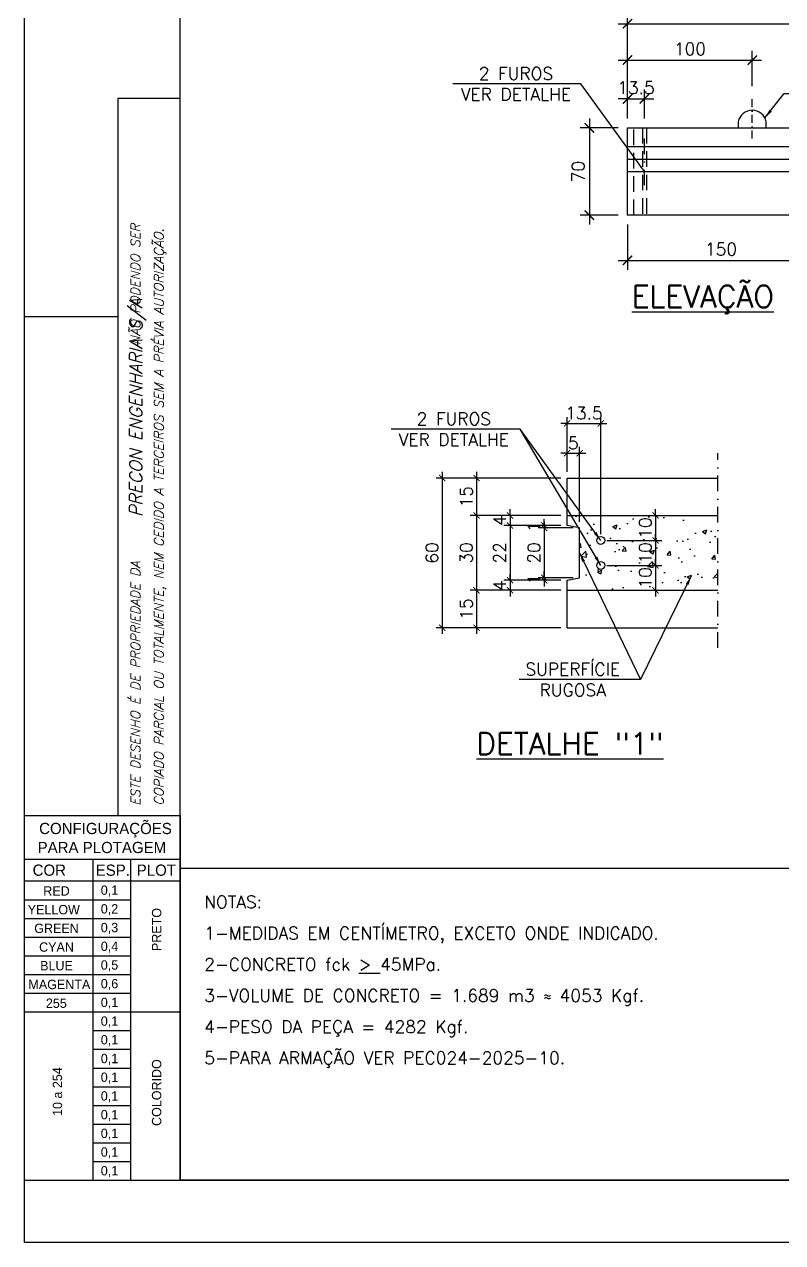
# Model space of a CAD drawing. Header units: centimetres. Extents: x 1658 to 6058, y 7962 to 9447.
# Drawn here: x 1658 to 2266, y 7962 to 8939 of the extents above; entities that cross this region are included whole.
import ezdxf
from ezdxf.enums import TextEntityAlignment as Align

# ---------------------------------------------------------------- set-up
doc = ezdxf.new("R2010")
doc.units = ezdxf.units.CM
doc.header["$LTSCALE"] = 50
doc.header["$MEASUREMENT"] = 0
doc.header["$PDMODE"] = 67
doc.linetypes.add('DASHDOT', pattern=[1, 0.5, -0.25, 0, -0.25])
doc.linetypes.add('HIDDEN', pattern=[0.375, 0.25, -0.125])
for name, color, linetype in [('COTAS-PRECON', 1, 'Continuous'), ('FORMATO-PRECON', 2, 'Continuous'), ('HACHURAS-PRECON', 1, 'Continuous'), ('LINHA TRACEJADO-PRECON', 1, 'HIDDEN'), ('LINHA-01-PRECON', 1, 'Continuous'), ('LINHA-02-PRECON', 2, 'Continuous'), ('LINHA-03-PRECON', 3, 'Continuous'), ('LINHA-04-PRECON', 4, 'Continuous'), ('LINHA-05-PRECON', 5, 'Continuous')]:
    doc.layers.add(name, color=color, linetype=linetype)
doc.styles.add('R060', font='ACENT.shx', dxfattribs={"height": 75})
doc.styles.add('ROMANS', font='ROMANS.SHX', dxfattribs={"oblique": 15, "height": 3})
doc.styles.get("Standard").update_dxf_attribs({"font": 'romans.shx'})
doc.linetypes.add('ZIGZAG', pattern='A,0.0001,-0.2,[131,ltypeshp.shx,S=0.2,R=0,X=-0.2,Y=0],-0.4,[131,ltypeshp.shx,S=0.2,R=180,X=0.2,Y=0],-0.2', length=0.8001)
doc.dimstyles.new('ESC50-25', dxfattribs={"dimscale": 50, "dimtxt": 0.2, "dimasz": 0.1, "dimexe": 0.1, "dimexo": 0.1, "dimgap": 0.065, "dimtad": 1, "dimdec": 1, "dimlfac": 0.5, "dimzin": 12, "dimdsep": 46, "dimtxsty": 'Standard', "dimblk": 'ARCHTICK', "dimcen": 0.09, "dimdle": 0.1, "dimclrd": 256, "dimclre": 256, "dimclrt": 2, "dimaunit": 1, "dimazin": 0, "dimtfac": 1, "dimtdec": 1, "dimtix": 1, "dimtmove": 1, "dimatfit": 3, "dimfxl": 1, "dimtolj": 1, "dimtzin": 0, "dimlwd": -1, "dimlwe": -1, "dimarcsym": 0})
doc.dimstyles.new('ESC50-50', dxfattribs={"dimscale": 50, "dimtxt": 0.2, "dimasz": 0.15, "dimexe": 0.15, "dimexo": 0.15, "dimgap": 0.08, "dimtad": 1, "dimdec": 1, "dimzin": 12, "dimdsep": 46, "dimtxsty": 'Standard', "dimblk": 'ARCHTICK', "dimcen": 0.09, "dimdle": 0.15, "dimclrd": 256, "dimclre": 256, "dimclrt": 2, "dimazin": 3, "dimtfac": 1, "dimtdec": 1, "dimtix": 1, "dimtmove": 2, "dimatfit": 2, "dimfxl": 0.15, "dimtolj": 1, "dimtzin": 0, "dimarcsym": 0})

# ---------------------------------------------------------------- blocks, each defined once
blk = doc.blocks.new('A$C0AF02B9D')
at = {"layer": 'FORMATO-PRECON', "color": 1}
for p, q in [((0, 585), (250, 585)), ((0, 0), (0, 585)), ((250, 585), (250, 0)), ((0, 480), (250, 480)), ((0, 450), (170.7, 450)), ((0, 420), (170.7, 420)), ((0, 390), (170.7, 390)), ((0, 360), (170.7, 360)), ((0, 330), (170.7, 330)), ((0, 300), (170.7, 300)), ((110.1, 240), (170.7, 240)), ((110.1, 210), (170.7, 210)), ((110.1, 180), (170.7, 180)), ((110.1, 150), (170.7, 150)), ((110.1, 150), (170.7, 150)), ((110.1, 120), (170.7, 120)), ((110.1, 120), (170.7, 120)), ((110.1, 90), (170.7, 90)), ((110.1, 90), (170.7, 90)), ((110.1, 60), (170.7, 60)), ((110.1, 60), (170.7, 60)), ((110.1, 30), (170.7, 30)), ((110.1, 30), (170.7, 30)), ((0, 0), (250, 0)), ((110.1, 0), (170.7, 0)), ((110.1, 0), (170.7, 0)), ((110.1, 0), (170.7, 0))]:
    blk.add_line(p, q, dxfattribs=at)
at = {"layer": 'FORMATO-PRECON'}
for p, q in [((0, 515), (250, 515)), ((110.1, 0), (110.1, 515)), ((170.7, 0), (170.7, 515)), ((0, 270), (250, 270))]:
    blk.add_line(p, q, dxfattribs=at)
at = {"layer": 'FORMATO-PRECON', "style": 'R060'}
for s, p in [('CONFIGURAÇÕES ', (133.4, 563.9)), ('PARA PLOTAGEM', (124.3, 533.7)), ('COR', (40, 497.3)), ('ESP.', (141.8, 497.3)), ('PLOT', (211.6, 497.3))]:
    blk.add_text(s, height=18, dxfattribs=at).set_placement(p, align=Align.MIDDLE)
at = {"layer": 'FORMATO-PRECON', "color": 1, "style": 'R060'}
for s, p in [('RED', (51.5, 464)), ('0,1', (136.5, 464)), ('YELLOW', (47.2, 434)), ('0,2', (136.5, 434)), ('GREEN', (51.5, 404)), ('0,3', (136.5, 404)), ('CYAN', (51.5, 374)), ('0,4', (136.5, 374)), ('0,5', (136.5, 344)), ('BLUE', (51.5, 344)), ('MAGENTA', (56.1, 314)), ('0,6', (136.5, 314)), ('255', (51.3, 284)), ('0,1', (136.5, 284)), ('0,1', (136.5, 254)), ('0,1', (136.5, 224)), ('0,1', (136.5, 194)), ('0,1', (136.5, 164)), ('0,1', (136.5, 134)), ('0,1', (136.5, 104)), ('0,1', (136.5, 74)), ('0,1', (136.5, 44)), ('0,1', (136.5, 14))]:
    blk.add_text(s, height=15, dxfattribs=at).set_placement(p, align=Align.MIDDLE)
for s, p in [('PRETO', (212, 402.1)), ('10 a 254', (53, 142.2)), ('COLORIDO', (212, 140.6))]:
    blk.add_text(s, height=15, rotation=90, dxfattribs=at).set_placement(p, align=Align.MIDDLE)
blk = doc.blocks.new('A$C432D58B7')
at = {"layer": 'LINHA-01-PRECON'}
blk.add_blockref('A$C0AF02B9D', (0, 0), dxfattribs=at)
blk = doc.blocks.new('A$C550964AD')
at = {"layer": 'LINHA-01-PRECON'}
blk.add_blockref('A$C432D58B7', (0, 0), dxfattribs=at)
blk = doc.blocks.new('A$C12EB5E76')
at = {"layer": 'FORMATO-PRECON', "color": 6}
blk.add_line((35.3, 3089.3), (35.3, 1939.3), dxfattribs=at)
at = {"layer": 'FORMATO-PRECON'}
for points in [[(-114.7, 1254.3), (-114.7, 4224.3), (4085.3, 4224.3), (4085.3, 1254.3)], [(135.3, 1939.3), (135.3, 3089.3), (35.3, 3089.3), (35.3, 1939.3)]]:
    blk.add_lwpolyline(points, close=True, dxfattribs=at)
at = {"layer": 'FORMATO-PRECON', "color": 6}
blk.add_lwpolyline([(135.3, 1354.3), (135.3, 4124.3), (3985.3, 4124.3), (3985.3, 1354.3)], close=True, dxfattribs=at)
at = {"layer": 'FORMATO-PRECON'}
blk.add_lwpolyline([(-114.7, 2739.3), (35.3, 2739.3)], dxfattribs=at)
at = {"layer": 'LINHA-05-PRECON'}
blk.add_blockref('A$C550964AD', (-114.7, 1354.3), dxfattribs=at)
at = {"layer": 'FORMATO-PRECON', "style": 'ROMANS', "oblique": 15}
for s, p in [('ESTE DESENHO É DE PROPRIEDADE DA                            NÃO PODENDO SER', (70.9, 1955.1)), ('COPIADO PARCIAL OU TOTALMENTE, NEM CEDIDO A TERCEIROS SEM A PRÉVIA AUTORIZAÇÃO.', (108.3, 1955.1))]:
    blk.add_text(s, height=15, rotation=90, dxfattribs=at).set_placement(p)
at = {"layer": 'FORMATO-PRECON', "color": 3, "style": 'ROMANS', "oblique": 15}
blk.add_text('PRECON ENGENHARIA S/A', height=20, rotation=90, dxfattribs=at).set_placement((74, 2418.3))
blk = doc.blocks.new('_ArchTick')
at = {"color": 0, "linetype": 'ByBlock', "const_width": 0.15}
blk.add_lwpolyline([(-0.5, -0.5), (0.5, 0.5)], dxfattribs=at)
blk = doc.blocks.new('*D23')
at = {"layer": 'COTAS-PRECON', "lineweight": -2, "transparency": 16777216}
for p, q in [((2111.27, 8863.81), (2111.27, 8778.81)), ((2134.31, 8856.31), (2103.77, 8856.31)), ((2134.31, 8786.31), (2103.77, 8786.31))]:
    blk.add_line(p, q, dxfattribs=at)
at = {"layer": 'Defpoints', "color": 0, "transparency": 16777216}
for p in [(2141.81, 8856.31), (2111.27, 8786.31), (2141.81, 8786.31)]:
    blk.add_point(p, dxfattribs=at)
at = {"layer": 'COTAS-PRECON', "lineweight": -2, "transparency": 16777216, "xscale": 7.5, "yscale": 7.5, "zscale": 7.5}
for p, rotation in [((2111.27, 8856.31), 90), ((2111.27, 8786.31), 270)]:
    blk.add_blockref('_ArchTick', p, dxfattribs=dict(at, rotation=rotation))
at = {"layer": 'COTAS-PRECON', "color": 2, "transparency": 16777216, "insert": (2102.27, 8821.31), "char_height": 10, "attachment_point": 5, "rotation": 90}
blk.add_mtext('\\A1;70', dxfattribs=at)
blk = doc.blocks.new('*D24')
at = {"layer": 'COTAS-PRECON', "lineweight": -2, "transparency": 16777216}
for p, q in [((2134.31, 8910.68), (2249.31, 8910.68)), ((2141.81, 8863.81), (2141.81, 8918.18)), ((2241.81, 8889.78), (2241.81, 8918.18))]:
    blk.add_line(p, q, dxfattribs=at)
at = {"layer": 'Defpoints', "color": 0, "transparency": 16777216}
for p in [(2241.81, 8910.68), (2241.81, 8882.28), (2141.81, 8856.31)]:
    blk.add_point(p, dxfattribs=at)
at = {"layer": 'COTAS-PRECON', "lineweight": -2, "transparency": 16777216, "xscale": 7.5, "yscale": 7.5, "zscale": 7.5, "rotation": 180}
blk.add_blockref('_ArchTick', (2141.81, 8910.68), dxfattribs=at)
at = {"layer": 'COTAS-PRECON', "lineweight": -2, "transparency": 16777216, "xscale": 7.5, "yscale": 7.5, "zscale": 7.5}
blk.add_blockref('_ArchTick', (2241.81, 8910.68), dxfattribs=at)
at = {"layer": 'COTAS-PRECON', "color": 2, "transparency": 16777216, "insert": (2191.81, 8919.68), "char_height": 10, "attachment_point": 5}
blk.add_mtext('\\A1;100', dxfattribs=at)
blk = doc.blocks.new('*D25')
at = {"layer": 'COTAS-PRECON', "lineweight": -2, "transparency": 16777216}
for p, q in [((2134.31, 8939.86), (2833.81, 8939.86)), ((2141.81, 8863.81), (2141.81, 8947.36)), ((2826.31, 8863.81), (2826.31, 8947.36))]:
    blk.add_line(p, q, dxfattribs=at)
at = {"layer": 'Defpoints', "color": 0, "transparency": 16777216}
for p in [(2826.31, 8939.86), (2141.81, 8856.31), (2826.31, 8856.31)]:
    blk.add_point(p, dxfattribs=at)
at = {"layer": 'COTAS-PRECON', "lineweight": -2, "transparency": 16777216, "xscale": 7.5, "yscale": 7.5, "zscale": 7.5, "rotation": 180}
blk.add_blockref('_ArchTick', (2141.81, 8939.86), dxfattribs=at)
at = {"layer": 'COTAS-PRECON', "lineweight": -2, "transparency": 16777216, "xscale": 7.5, "yscale": 7.5, "zscale": 7.5}
blk.add_blockref('_ArchTick', (2826.31, 8939.86), dxfattribs=at)
at = {"layer": 'COTAS-PRECON', "color": 2, "transparency": 16777216, "insert": (2484.06, 8948.86), "char_height": 10, "attachment_point": 5}
blk.add_mtext('\\A1;684.5', dxfattribs=at)
blk = doc.blocks.new('*D26')
at = {"layer": 'COTAS-PRECON', "lineweight": -2, "transparency": 16777216}
for p, q in [((2141.81, 8863.81), (2141.81, 8887.07)), ((2155.33, 8863.81), (2155.33, 8887.07)), ((2141.81, 8879.57), (2134.31, 8879.57)), ((2141.81, 8879.57), (2155.33, 8879.57)), ((2155.33, 8879.57), (2162.83, 8879.57))]:
    blk.add_line(p, q, dxfattribs=at)
at = {"layer": 'Defpoints', "color": 0, "transparency": 16777216}
for p in [(2155.33, 8879.57), (2141.81, 8856.31), (2155.33, 8856.31)]:
    blk.add_point(p, dxfattribs=at)
at = {"layer": 'COTAS-PRECON', "lineweight": -2, "transparency": 16777216, "xscale": 7.5, "yscale": 7.5, "zscale": 7.5}
blk.add_blockref('_ArchTick', (2141.81, 8879.57), dxfattribs=at)
at = {"layer": 'COTAS-PRECON', "lineweight": -2, "transparency": 16777216, "xscale": 7.5, "yscale": 7.5, "zscale": 7.5, "rotation": 180}
blk.add_blockref('_ArchTick', (2155.33, 8879.57), dxfattribs=at)
at = {"layer": 'COTAS-PRECON', "color": 2, "transparency": 16777216, "insert": (2148.57, 8888.57), "char_height": 10, "attachment_point": 5}
blk.add_mtext('\\A1;13.5', dxfattribs=at)
blk = doc.blocks.new('*D79')
at = {"layer": 'COTAS-PRECON', "transparency": 16777216}
for p, q in [((2020.8, 8580.56), (2020.8, 8540.56)), ((2088.34, 8575.56), (2015.8, 8575.56)), ((2088.34, 8545.56), (2015.8, 8545.56))]:
    blk.add_line(p, q, dxfattribs=at)
at = {"layer": 'Defpoints', "color": 0, "transparency": 16777216}
for p in [(2093.34, 8575.56), (2020.8, 8545.56), (2093.34, 8545.56)]:
    blk.add_point(p, dxfattribs=at)
at = {"layer": 'COTAS-PRECON', "transparency": 16777216, "xscale": 5, "yscale": 5, "zscale": 5}
for p, rotation in [((2020.8, 8575.56), 90), ((2020.8, 8545.56), 270)]:
    blk.add_blockref('_ArchTick', p, dxfattribs=dict(at, rotation=rotation))
at = {"layer": 'COTAS-PRECON', "color": 2, "transparency": 16777216, "insert": (2012.55, 8560.56), "char_height": 10, "attachment_point": 5, "rotation": 90}
blk.add_mtext('\\A1;15', dxfattribs=at)
blk = doc.blocks.new('*D80')
at = {"layer": 'COTAS-PRECON', "transparency": 16777216}
for p, q in [((2020.8, 8550.56), (2020.8, 8480.56)), ((2088.34, 8545.56), (2015.8, 8545.56)), ((2088.34, 8485.56), (2015.8, 8485.56))]:
    blk.add_line(p, q, dxfattribs=at)
at = {"layer": 'Defpoints', "color": 0, "transparency": 16777216}
for p in [(2093.34, 8545.56), (2020.8, 8485.56), (2093.34, 8485.56)]:
    blk.add_point(p, dxfattribs=at)
at = {"layer": 'COTAS-PRECON', "transparency": 16777216, "xscale": 5, "yscale": 5, "zscale": 5}
for p, rotation in [((2020.8, 8545.56), 90), ((2020.8, 8485.56), 270)]:
    blk.add_blockref('_ArchTick', p, dxfattribs=dict(at, rotation=rotation))
at = {"layer": 'COTAS-PRECON', "color": 2, "transparency": 16777216, "insert": (2012.55, 8515.56), "char_height": 10, "attachment_point": 5, "rotation": 90}
blk.add_mtext('\\A1;30', dxfattribs=at)
blk = doc.blocks.new('*D81')
at = {"layer": 'COTAS-PRECON', "transparency": 16777216}
for p, q in [((2020.8, 8490.56), (2020.8, 8450.56)), ((2088.34, 8485.56), (2015.8, 8485.56)), ((2088.34, 8455.56), (2015.8, 8455.56))]:
    blk.add_line(p, q, dxfattribs=at)
at = {"layer": 'Defpoints', "color": 0, "transparency": 16777216}
for p in [(2093.34, 8485.56), (2020.8, 8455.56), (2093.34, 8455.56)]:
    blk.add_point(p, dxfattribs=at)
at = {"layer": 'COTAS-PRECON', "transparency": 16777216, "xscale": 5, "yscale": 5, "zscale": 5}
for p, rotation in [((2020.8, 8485.56), 90), ((2020.8, 8455.56), 270)]:
    blk.add_blockref('_ArchTick', p, dxfattribs=dict(at, rotation=rotation))
at = {"layer": 'COTAS-PRECON', "color": 2, "transparency": 16777216, "insert": (2012.55, 8470.56), "char_height": 10, "attachment_point": 5, "rotation": 90}
blk.add_mtext('\\A1;15', dxfattribs=at)
blk = doc.blocks.new('*D82')
at = {"layer": 'COTAS-PRECON', "transparency": 16777216}
for p, q in [((2047.66, 8545.56), (2047.66, 8550.56)), ((2088.34, 8545.56), (2042.66, 8545.56)), ((2047.66, 8545.56), (2047.66, 8537.56)), ((2088.34, 8537.56), (2042.66, 8537.56)), ((2047.66, 8537.56), (2047.66, 8532.56))]:
    blk.add_line(p, q, dxfattribs=at)
at = {"layer": 'Defpoints', "color": 0, "transparency": 16777216}
for p in [(2093.34, 8545.56), (2047.66, 8537.56), (2093.34, 8537.56)]:
    blk.add_point(p, dxfattribs=at)
at = {"layer": 'COTAS-PRECON', "transparency": 16777216, "xscale": 5, "yscale": 5, "zscale": 5}
for p, rotation in [((2047.66, 8545.56), 270), ((2047.66, 8537.56), 90)]:
    blk.add_blockref('_ArchTick', p, dxfattribs=dict(at, rotation=rotation))
at = {"layer": 'COTAS-PRECON', "color": 2, "transparency": 16777216, "insert": (2039.41, 8541.56), "char_height": 10, "attachment_point": 5, "rotation": 90}
blk.add_mtext('\\A1;4', dxfattribs=at)
blk = doc.blocks.new('*D83')
at = {"layer": 'COTAS-PRECON', "transparency": 16777216}
for p, q in [((2047.66, 8542.56), (2047.66, 8488.56)), ((2088.34, 8537.56), (2042.66, 8537.56)), ((2088.34, 8493.56), (2042.66, 8493.56))]:
    blk.add_line(p, q, dxfattribs=at)
at = {"layer": 'Defpoints', "color": 0, "transparency": 16777216}
for p in [(2093.34, 8537.56), (2047.66, 8493.56), (2093.34, 8493.56)]:
    blk.add_point(p, dxfattribs=at)
at = {"layer": 'COTAS-PRECON', "transparency": 16777216, "xscale": 5, "yscale": 5, "zscale": 5}
for p, rotation in [((2047.66, 8537.56), 90), ((2047.66, 8493.56), 270)]:
    blk.add_blockref('_ArchTick', p, dxfattribs=dict(at, rotation=rotation))
at = {"layer": 'COTAS-PRECON', "color": 2, "transparency": 16777216, "insert": (2039.41, 8515.56), "char_height": 10, "attachment_point": 5, "rotation": 90}
blk.add_mtext('\\A1;22', dxfattribs=at)
blk = doc.blocks.new('*D84')
at = {"layer": 'COTAS-PRECON', "transparency": 16777216}
for p, q in [((2088.34, 8493.56), (2042.66, 8493.56)), ((2047.66, 8493.56), (2047.66, 8498.56)), ((2047.66, 8493.56), (2047.66, 8485.56)), ((2088.34, 8485.56), (2042.66, 8485.56)), ((2047.66, 8485.56), (2047.66, 8480.56))]:
    blk.add_line(p, q, dxfattribs=at)
at = {"layer": 'Defpoints', "color": 0, "transparency": 16777216}
for p in [(2093.34, 8493.56), (2047.66, 8485.56), (2093.34, 8485.56)]:
    blk.add_point(p, dxfattribs=at)
at = {"layer": 'COTAS-PRECON', "transparency": 16777216, "xscale": 5, "yscale": 5, "zscale": 5}
for p, rotation in [((2047.66, 8493.56), 270), ((2047.66, 8485.56), 90)]:
    blk.add_blockref('_ArchTick', p, dxfattribs=dict(at, rotation=rotation))
at = {"layer": 'COTAS-PRECON', "color": 2, "transparency": 16777216, "insert": (2039.41, 8489.56), "char_height": 10, "attachment_point": 5, "rotation": 90}
blk.add_mtext('\\A1;4', dxfattribs=at)
blk = doc.blocks.new('*D85')
at = {"layer": 'COTAS-PRECON', "transparency": 16777216}
for p, q in [((1993.36, 8580.56), (1993.36, 8450.56)), ((2088.34, 8575.56), (1988.36, 8575.56)), ((2088.34, 8455.56), (1988.36, 8455.56))]:
    blk.add_line(p, q, dxfattribs=at)
at = {"layer": 'Defpoints', "color": 0, "transparency": 16777216}
for p in [(2093.34, 8575.56), (1993.36, 8455.56), (2093.34, 8455.56)]:
    blk.add_point(p, dxfattribs=at)
at = {"layer": 'COTAS-PRECON', "transparency": 16777216, "xscale": 5, "yscale": 5, "zscale": 5}
for p, rotation in [((1993.36, 8575.56), 90), ((1993.36, 8455.56), 270)]:
    blk.add_blockref('_ArchTick', p, dxfattribs=dict(at, rotation=rotation))
at = {"layer": 'COTAS-PRECON', "color": 2, "transparency": 16777216, "insert": (1985.11, 8515.56), "char_height": 10, "attachment_point": 5, "rotation": 90}
blk.add_mtext('\\A1;60', dxfattribs=at)
blk = doc.blocks.new('*D86')
at = {"layer": 'COTAS-PRECON', "transparency": 16777216}
for p, q in [((2093.34, 8580.56), (2093.34, 8600.49)), ((2103.34, 8540.56), (2103.34, 8600.49)), ((2093.34, 8595.49), (2088.34, 8595.49)), ((2093.34, 8595.49), (2103.34, 8595.49)), ((2103.34, 8595.49), (2108.34, 8595.49))]:
    blk.add_line(p, q, dxfattribs=at)
at = {"layer": 'Defpoints', "color": 0, "transparency": 16777216}
for p in [(2103.34, 8595.49), (2093.34, 8575.56), (2103.34, 8535.56)]:
    blk.add_point(p, dxfattribs=at)
at = {"layer": 'COTAS-PRECON', "transparency": 16777216, "xscale": 5, "yscale": 5, "zscale": 5}
blk.add_blockref('_ArchTick', (2093.34, 8595.49), dxfattribs=at)
at = {"layer": 'COTAS-PRECON', "transparency": 16777216, "xscale": 5, "yscale": 5, "zscale": 5, "rotation": 180}
blk.add_blockref('_ArchTick', (2103.34, 8595.49), dxfattribs=at)
at = {"layer": 'COTAS-PRECON', "color": 2, "transparency": 16777216, "insert": (2098.34, 8603.74), "char_height": 10, "attachment_point": 5}
blk.add_mtext('\\A1;5', dxfattribs=at)
blk = doc.blocks.new('*D87')
at = {"layer": 'COTAS-PRECON', "transparency": 16777216}
for p, q in [((2093.34, 8619.44), (2088.34, 8619.44)), ((2093.34, 8580.56), (2093.34, 8624.44)), ((2093.34, 8619.44), (2120.34, 8619.44)), ((2120.34, 8530.56), (2120.34, 8624.44)), ((2120.34, 8619.44), (2125.34, 8619.44))]:
    blk.add_line(p, q, dxfattribs=at)
at = {"layer": 'Defpoints', "color": 0, "transparency": 16777216}
for p in [(2120.34, 8619.44), (2093.34, 8575.56), (2120.34, 8525.56)]:
    blk.add_point(p, dxfattribs=at)
at = {"layer": 'COTAS-PRECON', "transparency": 16777216, "xscale": 5, "yscale": 5, "zscale": 5}
blk.add_blockref('_ArchTick', (2093.34, 8619.44), dxfattribs=at)
at = {"layer": 'COTAS-PRECON', "transparency": 16777216, "xscale": 5, "yscale": 5, "zscale": 5, "rotation": 180}
blk.add_blockref('_ArchTick', (2120.34, 8619.44), dxfattribs=at)
at = {"layer": 'COTAS-PRECON', "color": 2, "transparency": 16777216, "insert": (2106.84, 8627.69), "char_height": 10, "attachment_point": 5}
blk.add_mtext('\\A1;13.5', dxfattribs=at)
blk = doc.blocks.new('*D88')
at = {"layer": 'COTAS-PRECON', "transparency": 16777216}
for p, q in [((2075.08, 8537.56), (2075.08, 8542.56)), ((2088.34, 8537.56), (2070.08, 8537.56)), ((2098.34, 8535.56), (2070.08, 8535.56)), ((2075.08, 8537.56), (2075.08, 8535.56)), ((2075.08, 8535.56), (2075.08, 8530.56))]:
    blk.add_line(p, q, dxfattribs=at)
at = {"layer": 'Defpoints', "color": 0, "transparency": 16777216}
for p in [(2075.08, 8535.56), (2093.34, 8537.56), (2103.34, 8535.56)]:
    blk.add_point(p, dxfattribs=at)
at = {"layer": 'COTAS-PRECON', "transparency": 16777216, "xscale": 5, "yscale": 5, "zscale": 5}
for p, rotation in [((2075.08, 8537.56), 270), ((2075.08, 8535.56), 90)]:
    blk.add_blockref('_ArchTick', p, dxfattribs=dict(at, rotation=rotation))
at = {"layer": 'COTAS-PRECON', "color": 2, "transparency": 16777216, "insert": (2066.83, 8536.56), "char_height": 10, "attachment_point": 5, "rotation": 90}
blk.add_mtext('\\A1;1', dxfattribs=at)
blk = doc.blocks.new('*D89')
at = {"layer": 'COTAS-PRECON', "transparency": 16777216}
for p, q in [((2075.08, 8540.56), (2075.08, 8490.56)), ((2098.34, 8535.56), (2070.08, 8535.56)), ((2098.34, 8495.56), (2070.08, 8495.56))]:
    blk.add_line(p, q, dxfattribs=at)
at = {"layer": 'Defpoints', "color": 0, "transparency": 16777216}
for p in [(2103.34, 8535.56), (2075.08, 8495.56), (2103.34, 8495.56)]:
    blk.add_point(p, dxfattribs=at)
at = {"layer": 'COTAS-PRECON', "transparency": 16777216, "xscale": 5, "yscale": 5, "zscale": 5}
for p, rotation in [((2075.08, 8535.56), 90), ((2075.08, 8495.56), 270)]:
    blk.add_blockref('_ArchTick', p, dxfattribs=dict(at, rotation=rotation))
at = {"layer": 'COTAS-PRECON', "color": 2, "transparency": 16777216, "insert": (2066.83, 8515.56), "char_height": 10, "attachment_point": 5, "rotation": 90}
blk.add_mtext('\\A1;20', dxfattribs=at)
blk = doc.blocks.new('*D90')
at = {"layer": 'COTAS-PRECON', "transparency": 16777216}
for p, q in [((2075.08, 8495.56), (2075.08, 8500.56)), ((2098.34, 8495.56), (2070.08, 8495.56)), ((2088.34, 8493.56), (2070.08, 8493.56)), ((2075.08, 8495.56), (2075.08, 8493.56)), ((2075.08, 8493.56), (2075.08, 8488.56))]:
    blk.add_line(p, q, dxfattribs=at)
at = {"layer": 'Defpoints', "color": 0, "transparency": 16777216}
for p in [(2075.08, 8493.56), (2093.34, 8493.56), (2103.34, 8495.56)]:
    blk.add_point(p, dxfattribs=at)
at = {"layer": 'COTAS-PRECON', "transparency": 16777216, "xscale": 5, "yscale": 5, "zscale": 5}
for p, rotation in [((2075.08, 8495.56), 270), ((2075.08, 8493.56), 90)]:
    blk.add_blockref('_ArchTick', p, dxfattribs=dict(at, rotation=rotation))
at = {"layer": 'COTAS-PRECON', "color": 2, "transparency": 16777216, "insert": (2066.83, 8494.56), "char_height": 10, "attachment_point": 5, "rotation": 90}
blk.add_mtext('\\A1;1', dxfattribs=at)
blk = doc.blocks.new('*D91')
at = {"layer": 'COTAS-PRECON', "transparency": 16777216}
for p, q in [((2164.32, 8545.56), (2164.32, 8550.56)), ((2164.32, 8545.56), (2164.32, 8525.56)), ((2125.34, 8525.56), (2169.32, 8525.56)), ((2164.32, 8525.56), (2164.32, 8520.56))]:
    blk.add_line(p, q, dxfattribs=at)
at = {"layer": 'Defpoints', "color": 0, "transparency": 16777216}
for p in [(2164.32, 8545.56), (2120.34, 8525.56), (2164.32, 8525.56)]:
    blk.add_point(p, dxfattribs=at)
at = {"layer": 'COTAS-PRECON', "transparency": 16777216, "xscale": 5, "yscale": 5, "zscale": 5}
for p, rotation in [((2164.32, 8545.56), 270), ((2164.32, 8525.56), 90)]:
    blk.add_blockref('_ArchTick', p, dxfattribs=dict(at, rotation=rotation))
at = {"layer": 'COTAS-PRECON', "color": 2, "transparency": 16777216, "insert": (2156.07, 8535.56), "char_height": 10, "attachment_point": 5, "rotation": 90}
blk.add_mtext('\\A1;10', dxfattribs=at)
blk = doc.blocks.new('*D92')
at = {"layer": 'COTAS-PRECON', "transparency": 16777216}
for p, q in [((2164.32, 8525.56), (2164.32, 8530.56)), ((2125.34, 8525.56), (2169.32, 8525.56)), ((2164.32, 8525.56), (2164.32, 8505.56)), ((2125.34, 8505.56), (2169.32, 8505.56)), ((2164.32, 8505.56), (2164.32, 8500.56))]:
    blk.add_line(p, q, dxfattribs=at)
at = {"layer": 'Defpoints', "color": 0, "transparency": 16777216}
for p in [(2120.34, 8525.56), (2120.34, 8505.56), (2164.32, 8505.56)]:
    blk.add_point(p, dxfattribs=at)
at = {"layer": 'COTAS-PRECON', "transparency": 16777216, "xscale": 5, "yscale": 5, "zscale": 5}
for p, rotation in [((2164.32, 8525.56), 270), ((2164.32, 8505.56), 90)]:
    blk.add_blockref('_ArchTick', p, dxfattribs=dict(at, rotation=rotation))
at = {"layer": 'COTAS-PRECON', "color": 2, "transparency": 16777216, "insert": (2156.07, 8515.56), "char_height": 10, "attachment_point": 5, "rotation": 90}
blk.add_mtext('\\A1;10', dxfattribs=at)
blk = doc.blocks.new('*D93')
at = {"layer": 'COTAS-PRECON', "transparency": 16777216}
for p, q in [((2164.32, 8505.56), (2164.32, 8510.56)), ((2125.34, 8505.56), (2169.32, 8505.56)), ((2164.32, 8505.56), (2164.32, 8485.56)), ((2164.32, 8485.56), (2164.32, 8480.56))]:
    blk.add_line(p, q, dxfattribs=at)
at = {"layer": 'Defpoints', "color": 0, "transparency": 16777216}
for p in [(2120.34, 8505.56), (2164.32, 8485.56), (2164.32, 8485.56)]:
    blk.add_point(p, dxfattribs=at)
at = {"layer": 'COTAS-PRECON', "transparency": 16777216, "xscale": 5, "yscale": 5, "zscale": 5}
for p, rotation in [((2164.32, 8505.56), 270), ((2164.32, 8485.56), 90)]:
    blk.add_blockref('_ArchTick', p, dxfattribs=dict(at, rotation=rotation))
at = {"layer": 'COTAS-PRECON', "color": 2, "transparency": 16777216, "insert": (2156.07, 8495.56), "char_height": 10, "attachment_point": 5, "rotation": 90}
blk.add_mtext('\\A1;10', dxfattribs=at)
blk = doc.blocks.new('*D162')
at = {"layer": 'COTAS-PRECON', "lineweight": -2, "transparency": 16777216}
for p, q in [((2141.81, 8778.81), (2141.81, 8742.61)), ((2291.81, 8765.03), (2291.81, 8742.61)), ((2134.31, 8750.11), (2299.31, 8750.11))]:
    blk.add_line(p, q, dxfattribs=at)
at = {"layer": 'Defpoints', "color": 0, "transparency": 16777216}
for p in [(2141.81, 8786.31), (2291.81, 8772.53), (2291.81, 8750.11)]:
    blk.add_point(p, dxfattribs=at)
at = {"layer": 'COTAS-PRECON', "lineweight": -2, "transparency": 16777216, "xscale": 7.5, "yscale": 7.5, "zscale": 7.5, "rotation": 180}
blk.add_blockref('_ArchTick', (2141.81, 8750.11), dxfattribs=at)
at = {"layer": 'COTAS-PRECON', "lineweight": -2, "transparency": 16777216, "xscale": 7.5, "yscale": 7.5, "zscale": 7.5}
blk.add_blockref('_ArchTick', (2291.81, 8750.11), dxfattribs=at)
at = {"layer": 'COTAS-PRECON', "color": 2, "transparency": 16777216, "insert": (2216.81, 8759.11), "char_height": 10, "attachment_point": 5}
blk.add_mtext('\\A1;150', dxfattribs=at)

msp = doc.modelspace()

# ---------------------------------------------------------------- hatches: boundary and pattern name
at = {"layer": 'HACHURAS-PRECON'}
h = msp.add_hatch(dxfattribs=at)
h.set_pattern_fill('AR-CONC', color=256, scale=5)
h.set_pattern_definition([(50, (3545.536, 8726.952), (35.863, -3.1376), [3.75, -41.25]), (355, (3545.536, 8726.952), (-6.9376, 37.6096), [3, -33]), (100.4514, (3548.524, 8726.69), (28.92544, 34.472), [3.187, -35.0571]), (46.1842, (3545.536, 8736.95), (53.3621, -8.276), [5.625, -61.875]), (96.6356, (3549.98, 8736.26), (46.7331, 48.706), [4.7805, -52.5857]), (351.184, (3545.536, 8736.95), (46.733, 48.706), [4.5, -49.5]), (21, (3550.536, 8734.452), (29.84535, -20.13094), [3.75, -41.25]), (326, (3550.536, 8734.452), (12.1658, 36.2575), [3, -33]), (71.4514, (3553.023, 8732.775), (42.0111, 16.12656), [3.187, -35.0571]), (37.5, (3545.536, 8726.952), (0.60799, 16.64469), [0, -32.6, 0, -33.5, 0, -33.125]), (7.5, (3545.536, 8726.952), (13.15348, 19.72059), [0, -19.1, 0, -31.85, 0, -12.625]), (327.5, (3534.386, 8726.952), (26.69112, -1.12774), [0, -12.5, 0, -39, 0, -51.75]), (317.5, (3529.386, 8726.952), (29.1593, 5.00525), [0, -16.25, 0, -25.9, 0, -36.75])])
h.paths.add_polyline_path([(2214.082, 8485.561), (2214.082, 8545.561), (2093.338, 8545.561), (2093.338, 8537.561), (2103.338, 8535.561), (2103.338, 8495.561), (2093.338, 8493.561), (2093.338, 8485.561)])
h.paths.add_polyline_path([(2123.538, 8505.561, -1), (2117.138, 8505.561, -1)], flags=16)
h.paths.add_polyline_path([(2117.138, 8525.561, -1), (2123.538, 8525.561, -1)], flags=16)
h.paths.add_polyline_path([(2163.568, 8525.68), (2163.568, 8545.442), (2148.568, 8545.442), (2148.568, 8525.68)], flags=24)
h.paths.add_polyline_path([(2163.568, 8505.68), (2163.568, 8525.442), (2148.568, 8525.442), (2148.568, 8505.68)], flags=24)
h.paths.add_polyline_path([(2163.568, 8485.68), (2163.568, 8505.442), (2148.568, 8505.442), (2148.568, 8485.68)], flags=24)

# ---------------------------------------------------------------- linework, layer by layer
at = {"layer": 'FORMATO-PRECON', "color": 6}
msp.add_lwpolyline([(1783.357, 8012.482), (2323.357, 8012.482), (2323.357, 8262.482), (1783.357, 8262.482)], close=True, dxfattribs=at)
at = {"layer": 'LINHA TRACEJADO-PRECON'}
for p, q in [((2146.81, 8786.311), (2146.81, 8856.311)), ((2153.71, 8856.311), (2153.71, 8786.311)), ((2156.91, 8856.311), (2156.91, 8786.311))]:
    msp.add_line(p, q, dxfattribs=at)
at = {"layer": 'LINHA-01-PRECON', "linetype": 'DASHDOT', "ltscale": 0.25}
msp.add_line((2241.81, 8847.888), (2241.81, 8882.28), dxfattribs=at)
at = {"layer": 'LINHA-01-PRECON', "linetype": 'DASHDOT', "ltscale": 0.5}
msp.add_line((2155.334, 8810.311), (2155.334, 8856.311), dxfattribs=at)
at = {"layer": 'LINHA-01-PRECON', "color": 2, "linetype": 'DASHDOT', "ltscale": 0.5}
msp.add_lwpolyline([(2214.082, 8439.561), (2214.082, 8595.561)], dxfattribs=at)
at = {"layer": 'LINHA-02-PRECON'}
for p, q in [((2093.338, 8575.561), (2214.082, 8575.561)), ((2093.338, 8545.561), (2093.338, 8575.561)), ((2093.338, 8455.561), (2093.338, 8485.561)), ((2093.338, 8455.561), (2214.082, 8455.561))]:
    msp.add_line(p, q, dxfattribs=at)
at = {"layer": 'LINHA-03-PRECON', "linetype": 'ZIGZAG', "ltscale": 0.15}
msp.add_line((2141.81, 8856.311), (2826.31, 8856.311), dxfattribs=at)
at = {"layer": 'LINHA-03-PRECON'}
for p, q in [((2141.81, 8841.311), (2141.81, 8856.311)), ((2141.81, 8831.311), (2141.81, 8841.311)), ((2141.81, 8841.311), (2826.31, 8841.311)), ((2141.81, 8821.311), (2141.81, 8831.311)), ((2141.81, 8831.311), (2826.31, 8831.311)), ((2141.81, 8786.311), (2141.81, 8821.311)), ((2141.81, 8821.311), (2826.31, 8821.311)), ((2826.31, 8786.311), (2141.81, 8786.311)), ((2093.338, 8545.561), (2214.082, 8545.561)), ((2093.338, 8537.561), (2093.338, 8545.561)), ((2093.338, 8485.561), (2093.338, 8493.561)), ((2093.338, 8485.561), (2214.082, 8485.561))]:
    msp.add_line(p, q, dxfattribs=at)
at = {"layer": 'LINHA-03-PRECON', "linetype": 'ZIGZAG', "ltscale": 0.1}
for p, q in [((2103.338, 8535.561), (2093.338, 8537.561)), ((2103.338, 8495.561), (2103.338, 8535.561)), ((2093.338, 8493.561), (2103.338, 8495.561))]:
    msp.add_line(p, q, dxfattribs=at)
at = {"layer": 'LINHA-03-PRECON'}
for centre in [(2120.338, 8525.561), (2120.338, 8505.561)]:
    msp.add_circle(centre, 3.2, dxfattribs=at)
at = {"layer": 'LINHA-04-PRECON', "ltscale": 0.5}
msp.add_lwpolyline([(2253.038, 8856.311), (2253.038, 8861.311, 0.8160626), (2230.582, 8861.311), (2230.582, 8856.311)], format="xyb", dxfattribs=at)

# ---------------------------------------------------------------- block references
at = {"layer": 'COTAS-PRECON', "xscale": 0.5000000000000071, "yscale": 0.5000000000000071, "zscale": 0.5000000000000071}
msp.add_blockref('A$C12EB5E76', (1715.702, 7335.343), dxfattribs=at)

# ---------------------------------------------------------------- texts
at = {"layer": 'LINHA-01-PRECON', "color": 2}
for s, insert, char_height, attachment_point in [('\\A1;2 FUROS\\PVER DETALHE', (2052.405, 8891.613), 10, 5), ('\\A1;{\\L\\C4;ELEVAÇÃO}', (2202.227, 8718.662), 17.5, 5), ('\\A1;2 FUROS\\PVER DETALHE', (2002.609, 8614.733), 10, 5), ('\\A1;SUPERFÍCIE\\PRUGOSA', (2097.911, 8413.944), 10, 5), ('\\A1;{\\L\\C4;DETALHE "1"}', (2095.641, 8362.587), 17.5, 5), ('\\pxsm1.5;{\\A1;\\C3;NOTAS:\\P\\C2;1-MEDIDAS EM CENTÍMETRO, EXCETO ONDE INDICADO.\\P\\H1.000001x;2-CONCRETO fck \\L>\\l 45MPa.\\P3-VOLUME DE CONCRETO = 1.689 m3 \\fISOCPEUR|b0|i0|c0|p34;≈ \\Fromans.shx|c0;4053 Kgf.\\P\\H0.999999x;4-PESO DA PEÇA = 4282 Kgf.\\P5-PARA ARMAÇÃO VER PEC024-2025-10.}', (1802.545, 8240.641), 10, 1)]:
    msp.add_mtext(s, dxfattribs=dict(at, insert=insert, char_height=char_height, attachment_point=attachment_point))

# ---------------------------------------------------------------- dimensions: what is measured, and where the dimension line sits
at = {"layer": 'COTAS-PRECON'}
for base, p1, p2, dimstyle, picture, middle in [((2826.31, 8939.86), (2141.81, 8856.311), (2826.31, 8856.311), 'ESC50-50', '*D25', (2484.06, 8948.86)), ((2241.81, 8910.676), (2141.81, 8856.311), (2241.81, 8882.28), 'ESC50-50', '*D24', (2191.81, 8919.676)), ((2155.334, 8879.574), (2141.81, 8856.311), (2155.334, 8856.311), 'ESC50-50', '*D26', (2148.572, 8888.574)), ((2291.81, 8750.109), (2141.81, 8786.311), (2291.81, 8772.527), 'ESC50-50', '*D162', (2216.81, 8759.109)), ((2120.338, 8619.443), (2093.338, 8575.561), (2120.338, 8525.561), 'ESC50-25', '*D87', (2106.838, 8627.693)), ((2103.338, 8595.485), (2093.338, 8575.561), (2103.338, 8535.561), 'ESC50-25', '*D86', (2098.338, 8603.735))]:
    dim = msp.add_linear_dim(base=base, p1=p1, p2=p2, dimstyle=dimstyle, dxfattribs=at)
    dim.commit()
    dim.dimension.update_dxf_attribs({"geometry": picture, "text_midpoint": middle})
for base, p1, p2, dimstyle, picture, middle in [((2111.271, 8786.311), (2141.81, 8856.311), (2141.81, 8786.311), 'ESC50-50', '*D23', (2102.271, 8821.311)), ((1993.356, 8455.561), (2093.338, 8575.561), (2093.338, 8455.561), 'ESC50-25', '*D85', (1985.106, 8515.561)), ((2020.804, 8545.561), (2093.338, 8575.561), (2093.338, 8545.561), 'ESC50-25', '*D79', (2012.554, 8560.561)), ((2020.804, 8485.561), (2093.338, 8545.561), (2093.338, 8485.561), 'ESC50-25', '*D80', (2012.554, 8515.561)), ((2047.663, 8537.561), (2093.338, 8545.561), (2093.338, 8537.561), 'ESC50-25', '*D82', (2039.413, 8541.561)), ((2164.318, 8525.561), (2164.318, 8545.561), (2120.338, 8525.561), 'ESC50-25', '*D91', (2156.068, 8535.561)), ((2047.663, 8493.561), (2093.338, 8537.561), (2093.338, 8493.561), 'ESC50-25', '*D83', (2039.413, 8515.561)), ((2075.078, 8535.561), (2093.338, 8537.561), (2103.338, 8535.561), 'ESC50-25', '*D88', (2066.828, 8536.561)), ((2075.078, 8495.561), (2103.338, 8535.561), (2103.338, 8495.561), 'ESC50-25', '*D89', (2066.828, 8515.561)), ((2164.318, 8505.561), (2120.338, 8525.561), (2120.338, 8505.561), 'ESC50-25', '*D92', (2156.068, 8515.561)), ((2164.318, 8485.561), (2120.338, 8505.561), (2164.318, 8485.561), 'ESC50-25', '*D93', (2156.068, 8495.561)), ((2075.078, 8493.561), (2103.338, 8495.561), (2093.338, 8493.561), 'ESC50-25', '*D90', (2066.828, 8494.561)), ((2020.804, 8455.561), (2093.338, 8485.561), (2093.338, 8455.561), 'ESC50-25', '*D81', (2012.554, 8470.561)), ((2047.663, 8485.561), (2093.338, 8493.561), (2093.338, 8485.561), 'ESC50-25', '*D84', (2039.413, 8489.561))]:
    dim = msp.add_linear_dim(base=base, p1=p1, p2=p2, angle=90, dimstyle=dimstyle, dxfattribs=at)
    dim.commit()
    dim.dimension.update_dxf_attribs({"geometry": picture, "text_midpoint": middle})

# ---------------------------------------------------------------- leaders
for points in [[(2120.338, 8525.561), (2055.704, 8614.733)], [(2103.338, 8515.561), (2152.278, 8413.944)]]:
    msp.add_leader(points, dimstyle='ESC50-50', override={"dimgap": 0.08, "dimtad": 1}, dxfattribs=at)
at = {"layer": 'LINHA-01-PRECON'}
for points, dimstyle in [([(2155.334, 8821.311), (2104.357, 8891.613), (2001.929, 8891.613)], 'ESC50-25'), ([(2251.952, 8864.351), (2267.468, 8883.906), (2328.53, 8883.906)], 'ESC50-50'), ([(2120.338, 8505.561), (2055.704, 8614.733), (1952.476, 8614.733)], 'ESC50-50'), ([(2192.938, 8497.09), (2152.278, 8413.944), (2055.094, 8413.944)], 'ESC50-50')]:
    msp.add_leader(points, dimstyle=dimstyle, dxfattribs=at)

doc.saveas('drawing.dxf')
